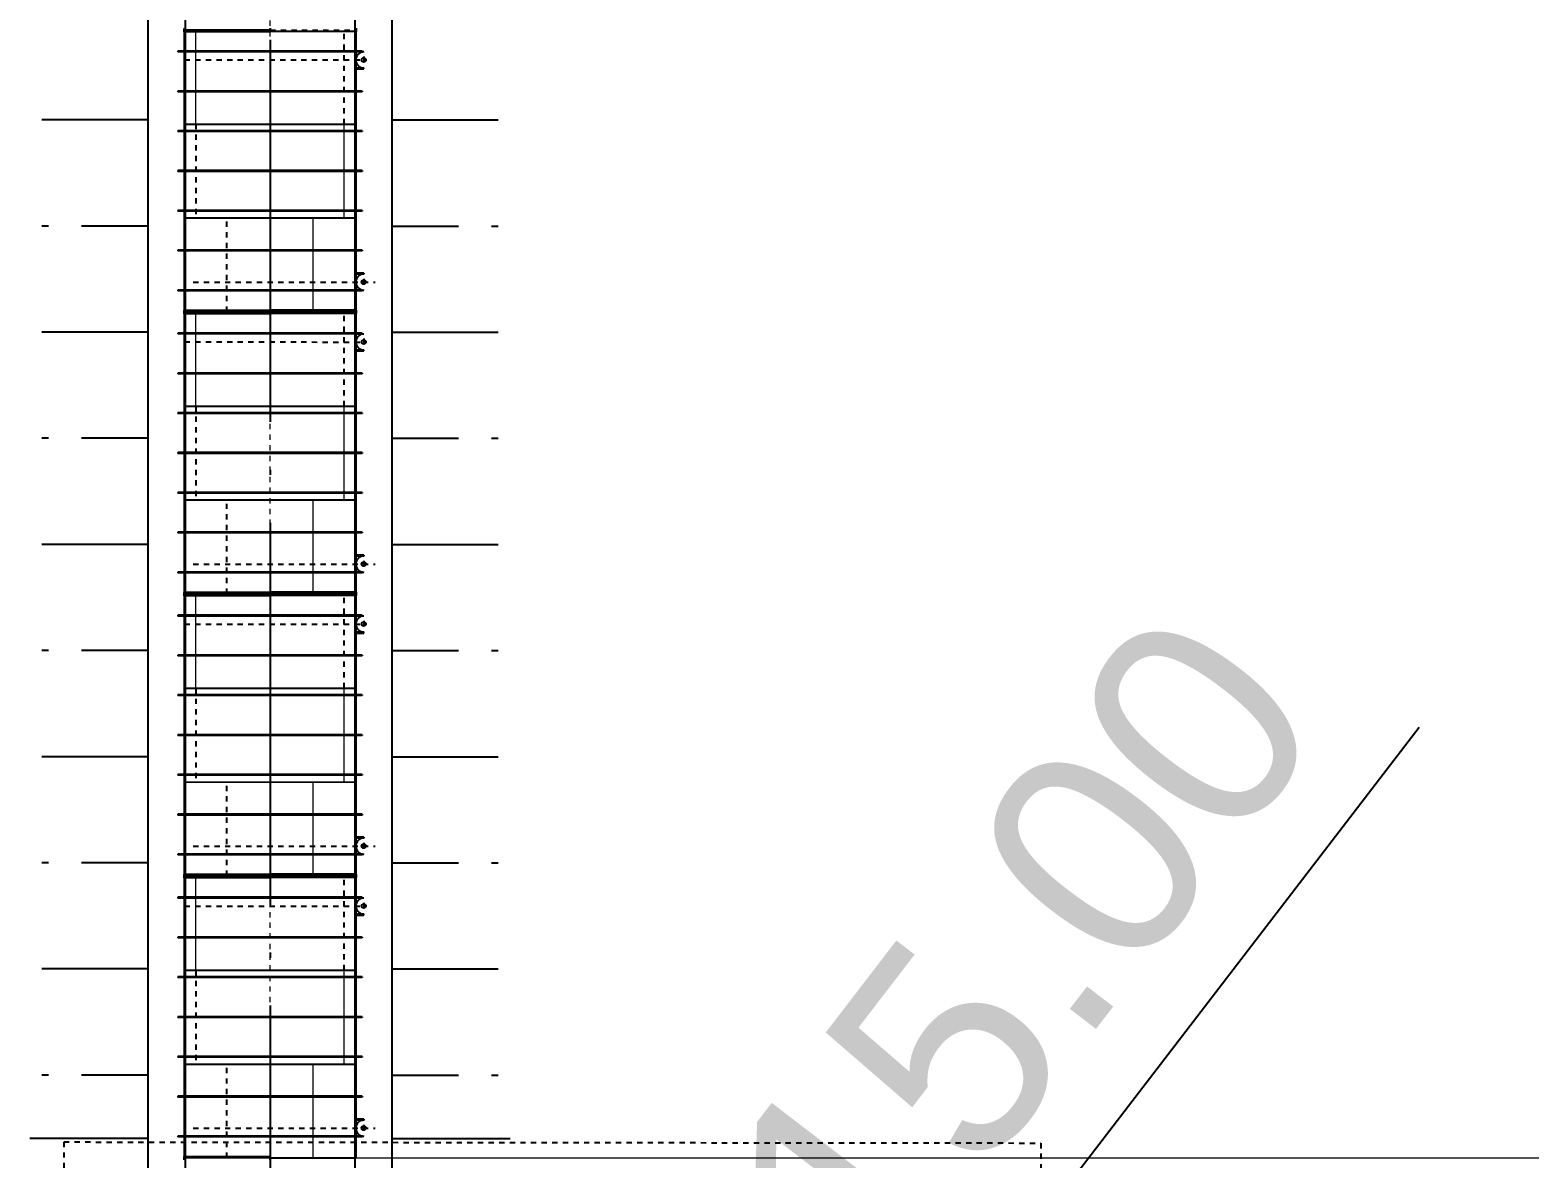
# Model space of a CAD drawing. Header units: inches. Extents: x 444671 to 463716, y 1783086 to 1794968.
# Drawn here: x 457396.29 to 457424.54, y 1787155.18 to 1787176.44 of the extents above; entities that cross this region are included whole.
import ezdxf

# ---------------------------------------------------------------- set-up
doc = ezdxf.new("R2010")
doc.units = ezdxf.units.IN
doc.header["$MEASUREMENT"] = 0
for name, pattern in [('ACAD_ISO04W100', [30, 24, -3, 0, -3]), ('CENTER', [2, 1.25, -0.25, 0.25, -0.25]), ('DASHED2', [9.525, 6.35, -3.175]), ('HIDDEN', [0.375, 0.25, -0.125])]:
    doc.linetypes.add(name, pattern=pattern)
for name, color, linetype in [('4', 4, 'Continuous'), ('Bao', 137, 'Continuous'), ('CONGTRINH', 2, 'Continuous'), ('CTTRINH', 4, 'Continuous'), ('Dong', 252, 'HIDDEN'), ('KHUAT', 8, 'DASHED2'), ('Tam', 1, 'CENTER'), ('Text', 3, 'Continuous'), ('Tim', 1, 'ACAD_ISO04W100')]:
    doc.layers.add(name, color=color, linetype=linetype)
doc.layers.add('manh', color=128, linetype='Continuous', lineweight=15)
doc.layers.add('Texdoi', color=40, linetype='Continuous', lineweight=15)
doc.styles.add('VNARIAL', font='')
doc.styles.get('VNARIAL').set_extended_font_data('.VnArial')
doc.linetypes.add('NEN_DA1', pattern='A,1.5,-0.15,["Y",Standard,S=0.2,R=0,X=-0.15,Y=-0.2],-0.005', length=1.655)
doc.dimstyles.new('1-1', dxfattribs={"dimtxt": 2, "dimasz": 2.5, "dimexe": 1, "dimexo": 0, "dimgap": 1, "dimtad": 1, "dimtoh": 1, "dimdec": 0, "dimzin": 0, "dimdsep": 46, "dimtxsty": 'Standard', "dimcen": 0.09, "dimclrd": 3, "dimclre": 3, "dimclrt": 4, "dimadec": 0, "dimazin": 0, "dimtfac": 1, "dimtdec": 0, "dimtmove": 0, "dimatfit": 0, "dimfxl": 0, "dimtolj": 1, "dimtzin": 0, "dimarcsym": 0})
doc.dimstyles.new('kt2000', dxfattribs={"dimscale": 0, "dimtxt": 4, "dimasz": 3, "dimexe": 2.5, "dimexo": 0, "dimgap": 1.3, "dimtad": 1, "dimzin": 0, "dimdsep": 46, "dimtxsty": 'VNARIAL', "dimblk1": 'OBLIQUE', "dimblk2": 'OBLIQUE', "dimsah": 1, "dimcen": 0.8, "dimdle": 2.5, "dimclrd": 256, "dimclre": 256, "dimclrt": 256, "dimaunit": 1, "dimadec": 1, "dimazin": 0, "dimtfac": 1, "dimtofl": 0, "dimtmove": 1, "dimatfit": 3, "dimfxl": 0, "dimtolj": 1, "dimtzin": 0, "dimarcsym": 0})

# ---------------------------------------------------------------- blocks, each defined once
blk = doc.blocks.new('*D102')
at = {"layer": 'Defpoints', "color": 0, "transparency": 16777216}
for p in [(457415.816, 1787154.623), (457406.684, 1787142.724)]:
    blk.add_point(p, dxfattribs=at)
at = {"layer": 'Text', "lineweight": -2, "transparency": 16777216}
blk.add_line((457422.473, 1787163.298), (457408.511, 1787145.104), dxfattribs=at)
at = {"layer": 'Text', "transparency": 16777216}
blk.add_solid([(457408.114, 1787145.408), (457408.907, 1787144.799), (457406.684, 1787142.724)], dxfattribs=at)
at = {"layer": 'Text', "transparency": 16777216, "insert": (457413.753, 1787157.426), "char_height": 4, "attachment_point": 5, "rotation": 52.4977, "style": 'VNARIAL'}
blk.add_mtext('\\A1;R15.00', dxfattribs=at)
blk = doc.blocks.new('_Oblique')
at = {"color": 0, "linetype": 'ByBlock', "lineweight": -2}
blk.add_line((-0.5, -0.5), (0.5, 0.5), dxfattribs=at)
blk = doc.blocks.new('*D145')
at = {"layer": 'Bao', "color": 3, "lineweight": -2, "ltscale": 0.2, "transparency": 16777216}
for p, q in [((-701616, 76404), (-667605, 76404)), ((-669272, 72238), (-669272, 53996)), ((-701620, 49829), (-667605, 49829))]:
    blk.add_line(p, q, dxfattribs=at)
at = {"layer": 'Bao', "color": 3, "ltscale": 0.2, "transparency": 16777216}
for points in [[(-669967, 72238), (-668578, 72238), (-669272, 76404)], [(-669967, 53996), (-668578, 53996), (-669272, 49829)]]:
    blk.add_solid(points, dxfattribs=at)
at = {"layer": 'Defpoints', "color": 0, "ltscale": 0.2, "transparency": 16777216}
for p in [(-701616, 76404), (-701620, 49829), (-669272, 49829)]:
    blk.add_point(p, dxfattribs=at)
at = {"layer": 'Bao', "color": 4, "ltscale": 0.2, "transparency": 16777216, "insert": (-673123, 63117), "char_height": 3333.33, "attachment_point": 5, "rotation": 90}
blk.add_mtext('\\A1;{\\f.VnArial|b0|i0|c0|p34;Ph/®o¹n 8}', dxfattribs=at)
blk = doc.blocks.new('A$C491C4D06')
at = {"layer": 'Bao'}
for p, q in [((-701625.9, 71113.2), (-701625.9, 71053.2)), ((-700001.9, 71053), (-701625.9, 71053.2)), ((-701615, 71084.2), (-701615.9, 65798.2)), ((-699997, 71084), (-701615, 71084.2)), ((-700001.9, 71113), (-700001.9, 71053)), ((-700001.9, 71084), (-699999.9, 71084)), ((-699997, 71120), (-699997, 71060)), ((-698373, 71059.7), (-699997, 71060)), ((-698383, 71059.7), (-698383.9, 65773.7)), ((-698373, 71119.7), (-698373, 71059.7)), ((-701735.5, 70686), (-701735.5, 70672)), ((-701735.1, 70686), (-701735.1, 70672)), ((-698233.1, 70671.7), (-698383.1, 70671.7)), ((-698383.1, 70371.7), (-698233.1, 70371.7)), ((-698383.1, 70351.7), (-698233.1, 70351.7)), ((-698233.1, 70351.7), (-698233.1, 70371.7)), ((-701735.5, 69936), (-701735.5, 69922)), ((-701735.2, 69936), (-701735.2, 69922)), ((-698263.5, 69935.7), (-698263.5, 69921.7)), ((-701617.3, 69314.2), (-698381.3, 69313.7)), ((-701735.3, 69186), (-701735.3, 69172)), ((-698263.5, 69185.7), (-698263.5, 69171.7)), ((-701735.5, 68436), (-701735.5, 68422)), ((-698263.6, 68435.7), (-698263.6, 68421.7)), ((-701735.6, 67686), (-701735.6, 67672)), ((-701617.6, 67544.2), (-698381.6, 67543.7)), ((-698263.6, 67685.7), (-698263.6, 67671.7)), ((-701735.7, 66936), (-701735.7, 66922)), ((-698263.7, 66935.7), (-698263.7, 66921.7)), ((-698233.8, 66505.7), (-698383.8, 66505.7)), ((-698233.8, 66485.7), (-698383.8, 66485.7)), ((-698233.8, 66505.7), (-698233.8, 66485.7)), ((-701735.8, 66186), (-701735.8, 66172)), ((-698383.8, 66185.7), (-698233.8, 66185.7)), ((-700001.9, 65798), (-701625.9, 65798.2)), ((-701625.9, 65798.2), (-701625.9, 65738.2)), ((-700001.9, 65738), (-701625.9, 65738.2)), ((-701615, 65769.2), (-701615.9, 60483.2)), ((-699997, 65769), (-701615, 65769.2)), ((-700001.9, 65798), (-700001.9, 65738)), ((-700001.9, 65774), (-698383.9, 65773.7)), ((-700001.9, 65769), (-699999.9, 65769)), ((-699997, 65774), (-699999, 65774)), ((-698373, 65804.7), (-699997, 65805)), ((-699997, 65805), (-699997, 65745)), ((-698373, 65744.7), (-699997, 65745)), ((-698383, 65744.7), (-698383.9, 60458.7)), ((-698373, 65804.7), (-698373, 65744.7)), ((-701735.5, 65371), (-701735.5, 65357)), ((-701735.1, 65371), (-701735.1, 65357)), ((-698233.1, 65356.7), (-698383.1, 65356.7)), ((-698383.1, 65056.7), (-698233.1, 65056.7)), ((-698383.1, 65036.7), (-698233.1, 65036.7)), ((-698233.1, 65036.7), (-698233.1, 65056.7)), ((-701735.5, 64621), (-701735.5, 64607)), ((-701735.2, 64621), (-701735.2, 64607)), ((-698263.5, 64620.7), (-698263.5, 64606.7)), ((-701735.3, 63871), (-701735.3, 63857)), ((-701617.3, 63999.2), (-698381.3, 63998.7)), ((-698263.5, 63870.7), (-698263.5, 63856.7)), ((-701735.5, 63121), (-701735.5, 63107)), ((-698263.6, 63120.7), (-698263.6, 63106.7)), ((-701735.6, 62371), (-701735.6, 62357)), ((-701617.6, 62229.2), (-698381.6, 62228.7)), ((-698263.6, 62370.7), (-698263.6, 62356.7)), ((-701735.7, 61621), (-701735.7, 61607)), ((-698263.7, 61620.7), (-698263.7, 61606.7)), ((-698233.8, 61190.7), (-698383.8, 61190.7)), ((-698233.8, 61170.7), (-698383.8, 61170.7)), ((-698233.8, 61190.7), (-698233.8, 61170.7)), ((-701735.8, 60871), (-701735.8, 60857)), ((-698383.8, 60870.7), (-698233.8, 60870.7)), ((-700001.9, 60483), (-701625.9, 60483.2)), ((-701625.9, 60483.2), (-701625.9, 60423.2)), ((-700001.9, 60483), (-700001.9, 60423)), ((-700001.9, 60459), (-698383.9, 60458.7)), ((-699997, 60459), (-699999, 60459)), ((-698373, 60489.7), (-699997, 60490)), ((-699997, 60490), (-699997, 60430)), ((-698373, 60489.7), (-698373, 60429.7)), ((-700001.9, 60423), (-701625.9, 60423.2)), ((-701615, 60454.2), (-701615.9, 55168.2)), ((-699997, 60454), (-701615, 60454.2)), ((-700001.9, 60454), (-699999.9, 60454)), ((-698373, 60429.7), (-699997, 60430)), ((-698383, 60429.7), (-698383.9, 55143.7)), ((-701735.5, 60056), (-701735.5, 60042)), ((-701735.1, 60056), (-701735.1, 60042)), ((-698233.1, 60041.7), (-698383.1, 60041.7)), ((-698383.1, 59741.7), (-698233.1, 59741.7)), ((-698383.1, 59721.7), (-698233.1, 59721.7)), ((-698233.1, 59721.7), (-698233.1, 59741.7)), ((-701735.5, 59306), (-701735.5, 59292)), ((-701735.2, 59306), (-701735.2, 59292)), ((-698263.5, 59305.7), (-698263.5, 59291.7)), ((-701735.3, 58556), (-701735.3, 58542)), ((-701617.3, 58684.2), (-698381.3, 58683.7)), ((-698263.5, 58555.7), (-698263.5, 58541.7)), ((-701735.5, 57806), (-701735.5, 57792)), ((-698263.6, 57805.7), (-698263.6, 57791.7)), ((-701735.6, 57056), (-701735.6, 57042)), ((-701617.6, 56914.2), (-698381.6, 56913.7)), ((-698263.6, 57055.7), (-698263.6, 57041.7)), ((-701735.7, 56306), (-701735.7, 56292)), ((-698263.7, 56305.7), (-698263.7, 56291.7)), ((-698233.8, 55875.7), (-698383.8, 55875.7)), ((-698233.8, 55855.7), (-698383.8, 55855.7)), ((-698233.8, 55875.7), (-698233.8, 55855.7)), ((-701735.8, 55556), (-701735.8, 55542)), ((-698383.8, 55555.7), (-698233.8, 55555.7)), ((-700001.9, 55168), (-701625.9, 55168.2)), ((-701625.9, 55168.2), (-701625.9, 55108.2)), ((-700001.9, 55108), (-701625.9, 55108.2)), ((-701615, 55139.2), (-701615.9, 49853.2)), ((-699997, 55139), (-701615, 55139.2)), ((-700001.9, 55168), (-700001.9, 55108)), ((-700001.9, 55144), (-698383.9, 55143.7)), ((-700001.9, 55139), (-699999.9, 55139)), ((-699997, 55144), (-699999, 55144)), ((-698373, 55174.7), (-699997, 55175)), ((-699997, 55175), (-699997, 55115)), ((-698373, 55114.7), (-699997, 55115)), ((-698383, 55114.7), (-698383.9, 49828.7)), ((-698373, 55174.7), (-698373, 55114.7)), ((-701735.5, 54741), (-701735.5, 54727)), ((-701735.1, 54741), (-701735.1, 54727)), ((-698233.1, 54726.7), (-698383.1, 54726.7)), ((-698383.1, 54426.7), (-698233.1, 54426.7)), ((-698383.1, 54406.7), (-698233.1, 54406.7)), ((-698233.1, 54406.7), (-698233.1, 54426.7)), ((-701735.5, 53991), (-701735.5, 53977)), ((-701735.2, 53991), (-701735.2, 53977)), ((-698263.5, 53990.7), (-698263.5, 53976.7)), ((-701735.3, 53241), (-701735.3, 53227)), ((-701617.3, 53369.2), (-698381.3, 53368.7)), ((-698263.5, 53240.7), (-698263.5, 53226.7)), ((-701735.5, 52491), (-701735.5, 52477)), ((-698263.6, 52490.7), (-698263.6, 52476.7)), ((-701735.6, 51741), (-701735.6, 51727)), ((-698263.6, 51740.7), (-698263.6, 51726.7)), ((-701617.6, 51599.2), (-698381.6, 51598.7)), ((-701735.7, 50991), (-701735.7, 50977)), ((-698263.7, 50990.7), (-698263.7, 50976.7)), ((-698233.8, 50560.7), (-698383.8, 50560.7)), ((-698233.8, 50540.7), (-698383.8, 50540.7)), ((-698233.8, 50560.7), (-698233.8, 50540.7)), ((-701735.8, 50241), (-701735.8, 50227)), ((-698383.8, 50240.7), (-698233.8, 50240.7)), ((-700001.9, 49853), (-701625.9, 49853.2)), ((-701625.9, 49853.2), (-701625.9, 49793.2)), ((-700001.9, 49853), (-700001.9, 49793)), ((-700001.9, 49829), (-698383.9, 49828.7))]:
    blk.add_line(p, q, dxfattribs=at)
at = {"layer": 'Bao', "ltscale": 0.2}
for p, q in [((-698383, 71083.7), (-698383, 71059.7)), ((-698263.1, 70685.7), (-701735.5, 70686)), ((-698263.5, 70671.7), (-701735.5, 70672)), ((-698263.4, 70685.7), (-698263.4, 70671.8)), ((-698263.2, 69935.7), (-701735.5, 69936)), ((-698263.2, 69921.7), (-701735.5, 69922)), ((-698263.3, 69185.7), (-701735.3, 69186)), ((-698263.3, 69171.7), (-701735.3, 69172)), ((-698261.7, 68435.7), (-701735.5, 68436)), ((-698261.7, 68421.7), (-701735.5, 68422)), ((-698263.6, 67685.7), (-701735.6, 67686)), ((-698263.6, 67671.7), (-701735.6, 67672)), ((-698263.7, 66935.7), (-701735.7, 66936)), ((-698263.7, 66921.7), (-701735.7, 66922)), ((-698263.8, 66185.7), (-701735.8, 66186)), ((-698261.8, 66171.7), (-701735.8, 66172)), ((-698261.9, 66185.7), (-698262, 66171.7)), ((-698383, 65768.7), (-698383, 65744.7)), ((-698263.1, 65370.7), (-701735.5, 65371)), ((-698263.5, 65356.7), (-701735.5, 65357)), ((-698263.4, 65370.7), (-698263.4, 65356.8)), ((-698263.2, 64620.7), (-701735.5, 64621)), ((-698263.2, 64606.7), (-701735.5, 64607)), ((-698263.3, 63870.7), (-701735.3, 63871)), ((-698263.3, 63856.7), (-701735.3, 63857)), ((-698261.7, 63120.7), (-701735.5, 63121)), ((-698261.7, 63106.7), (-701735.5, 63107)), ((-698263.6, 62370.7), (-701735.6, 62371)), ((-698263.6, 62356.7), (-701735.6, 62357)), ((-698263.7, 61620.7), (-701735.7, 61621)), ((-698263.7, 61606.7), (-701735.7, 61607)), ((-698263.8, 60870.7), (-701735.8, 60871)), ((-698261.8, 60856.7), (-701735.8, 60857)), ((-698261.9, 60870.7), (-698262, 60856.7)), ((-698383, 60453.7), (-698383, 60429.7)), ((-698263.1, 60055.7), (-701735.5, 60056)), ((-698263.5, 60041.7), (-701735.5, 60042)), ((-698263.4, 60055.7), (-698263.4, 60041.8)), ((-698263.2, 59305.7), (-701735.5, 59306)), ((-698263.2, 59291.7), (-701735.5, 59292)), ((-698263.3, 58555.7), (-701735.3, 58556)), ((-698263.3, 58541.7), (-701735.3, 58542)), ((-698261.7, 57805.7), (-701735.5, 57806)), ((-698261.7, 57791.7), (-701735.5, 57792)), ((-698263.6, 57055.7), (-701735.6, 57056)), ((-698263.6, 57041.7), (-701735.6, 57042)), ((-698263.7, 56305.7), (-701735.7, 56306)), ((-698263.7, 56291.7), (-701735.7, 56292)), ((-698263.8, 55555.7), (-701735.8, 55556)), ((-698261.8, 55541.7), (-701735.8, 55542)), ((-698261.9, 55555.7), (-698262, 55541.7)), ((-698383, 55138.7), (-698383, 55114.7)), ((-698263.1, 54740.7), (-701735.5, 54741)), ((-698263.5, 54726.7), (-701735.5, 54727)), ((-698263.4, 54740.7), (-698263.4, 54726.8)), ((-698263.2, 53990.7), (-701735.5, 53991)), ((-698263.2, 53976.7), (-701735.5, 53977)), ((-698263.3, 53240.7), (-701735.3, 53241)), ((-698263.3, 53226.7), (-701735.3, 53227)), ((-698261.7, 52490.7), (-701735.5, 52491)), ((-698261.7, 52476.7), (-701735.5, 52477)), ((-698263.6, 51740.7), (-701735.6, 51741)), ((-698263.6, 51726.7), (-701735.6, 51727)), ((-698263.7, 50990.7), (-701735.7, 50991)), ((-698263.7, 50976.7), (-701735.7, 50977)), ((-698263.8, 50240.7), (-701735.8, 50241)), ((-698261.8, 50226.7), (-701735.8, 50227)), ((-698261.9, 50240.7), (-698262, 50226.7)), ((-685474.9, 50110), (-685474.9, 50110))]:
    blk.add_line(p, q, dxfattribs=at)
at = {"layer": 'Bao'}
for centre in [(-698233.1, 70521.7), (-698233.8, 66335.7), (-698233.1, 65206.7), (-698233.8, 61020.7), (-698233.1, 59891.7), (-698233.8, 55705.7), (-698233.1, 54576.7), (-698233.8, 50390.7)]:
    blk.add_circle(centre, 40, dxfattribs=at)
for centre in [(-698233.1, 70521.7), (-698233.8, 66335.7), (-698233.1, 65206.7), (-698233.8, 61020.7), (-698233.1, 59891.7), (-698233.8, 55705.7), (-698233.1, 54576.7), (-698233.8, 50390.7)]:
    blk.add_arc(centre, 150, 269.99556, 89.99556, dxfattribs=at)
at = {"layer": 'KHUAT', "ltscale": 5}
for p, q in [((-701599, 71084.2), (-701599.9, 65774.2)), ((-699997, 71084), (-698383, 71083.7)), ((-698599.8, 69313.8), (-698599.5, 71083.8)), ((-698399, 71083.7), (-698399.9, 65773.7)), ((-701398.8, 69314.2), (-701399.1, 67544.2)), ((-700815.9, 65774.1), (-700815.6, 67544.1)), ((-701615.9, 65798.2), (-701615.9, 65774.2)), ((-700001.9, 65774), (-701615.9, 65774.2)), ((-701599, 65769.2), (-701599.9, 60459.2)), ((-699997, 65769), (-698383, 65768.7)), ((-698599.8, 63998.8), (-698599.5, 65768.8)), ((-698399, 65768.7), (-698399.9, 60458.7)), ((-701398.8, 63999.2), (-701399.1, 62229.2)), ((-700815.9, 60459.1), (-700815.6, 62229.1)), ((-701615.9, 60483.2), (-701615.9, 60459.2)), ((-700001.9, 60459), (-701615.9, 60459.2)), ((-701599, 60454.2), (-701599.9, 55144.2)), ((-699997, 60454), (-698383, 60453.7)), ((-698599.8, 58683.8), (-698599.5, 60453.8)), ((-698399, 60453.7), (-698399.9, 55143.7)), ((-701398.8, 58684.2), (-701399.1, 56914.2)), ((-700815.9, 55144.1), (-700815.6, 56914.1)), ((-701615.9, 55168.2), (-701615.9, 55144.2)), ((-700001.9, 55144), (-701615.9, 55144.2)), ((-701599, 55139.2), (-701599.9, 49829.2)), ((-699997, 55139), (-698383, 55138.7)), ((-698599.8, 53368.8), (-698599.5, 55138.8)), ((-698399, 55138.7), (-698399.9, 49828.7)), ((-701398.8, 53369.2), (-701399.1, 51599.2)), ((-700815.9, 49829.1), (-700815.6, 51599.1)), ((-701615.9, 49853.2), (-701615.9, 49829.2)), ((-700001.9, 49829), (-701615.9, 49829.2))]:
    blk.add_line(p, q, dxfattribs=at)
at = {"layer": 'KHUAT', "ltscale": 0.2}
for p, q in [((-703881.9, 30434.6), (-703881.9, 50130)), ((-703881.9, 50130), (-685474.9, 50110)), ((-685474.9, 50110), (-685474.9, 30434.6))]:
    blk.add_line(p, q, dxfattribs=at)
at = {"layer": 'manh', "color": 1, "linetype": 'CENTER', "ltscale": 0.05}
blk.add_line((-699999.9, 48563), (-699999.9, 158268), dxfattribs=at)
at = {"layer": 'manh'}
for p, q in [((-701398.8, 69314.2), (-701398.5, 71084.2)), ((-698600.1, 67543.8), (-698599.8, 69313.8)), ((-699183.9, 65773.9), (-699183.6, 67543.9)), ((-701398.8, 63999.2), (-701398.5, 65769.2)), ((-698600.1, 62228.8), (-698599.8, 63998.8)), ((-699183.9, 60458.9), (-699183.6, 62228.9)), ((-701398.8, 58684.2), (-701398.5, 60454.2)), ((-698600.1, 56913.8), (-698599.8, 58683.8)), ((-699183.9, 55143.9), (-699183.6, 56913.9)), ((-701398.8, 53369.2), (-701398.5, 55139.2)), ((-698600.1, 51598.8), (-698599.8, 53368.8)), ((-699183.9, 49828.9), (-699183.6, 51598.9))]:
    blk.add_line(p, q, dxfattribs=at)
at = {"layer": 'Tam', "ltscale": 3}
for p, q in [((-701609.5, 70521.4), (-698178.5, 70521.1)), ((-701447.8, 66336), (-698016.7, 66335.7)), ((-701609.5, 65206.4), (-698178.5, 65206.1)), ((-701447.8, 61021), (-698016.7, 61020.7)), ((-701609.5, 59891.4), (-698178.5, 59891.1)), ((-701447.8, 55706), (-698016.7, 55705.7)), ((-701609.5, 54576.4), (-698178.5, 54576.1)), ((-701447.8, 50391), (-698016.7, 50390.7))]:
    blk.add_line(p, q, dxfattribs=at)
at = {"layer": 'Tam'}
for p, q in [((-698233.1, 70584.3), (-698233.1, 70459.2)), ((-698233.4, 66398.3), (-698233.4, 66273.2)), ((-698233.1, 65269.3), (-698233.1, 65144.2)), ((-698233.4, 61083.3), (-698233.4, 60958.2)), ((-698233.1, 59954.3), (-698233.1, 59829.2)), ((-698233.4, 55768.3), (-698233.4, 55643.2)), ((-698233.1, 54639.3), (-698233.1, 54514.2)), ((-698233.4, 50453.3), (-698233.4, 50328.2))]:
    blk.add_line(p, q, dxfattribs=at)
at = {"layer": 'Bao', "ltscale": 0.2}
dim = blk.add_linear_dim(base=(-669272.1, 49829.2), p1=(-701615.9, 76404.2), p2=(-701620, 49829.2), angle=90, text='{\\f.VnArial|b0|i0|c0|p34;Ph/®o¹n 8}', dimstyle='1-1', override={"dimscale": 1666.666684, "dimlfac": -1}, dxfattribs=at)
dim.commit()
dim.dimension.update_dxf_attribs({"geometry": '*D145', "text_midpoint": (-673122.7, 63116.7)})

msp = doc.modelspace()

# ---------------------------------------------------------------- linework, layer by layer
at = {"layer": '4', "linetype": 'NEN_DA1', "ltscale": 10}
msp.add_line((457403.1161, 1787154.2235), (457403.1161, 1787274.8176), dxfattribs=at)
at = {"layer": '4', "linetype": 'NEN_DA1', "ltscale": 8}
msp.add_lwpolyline([(457398.5161, 1787262.3681), (457398.5161, 1787138.1253), (458100.9174, 1787103.0053)], dxfattribs=at)
at = {"layer": 'CONGTRINH', "ltscale": 10}
for p, q in [((457399.2161, 1787262.3697), (457399.2161, 1787154.6235)), ((457402.4161, 1787262.3697), (457402.4161, 1787154.5704))]:
    msp.add_line(p, q, dxfattribs=at)
at = {"layer": 'CONGTRINH', "color": 7, "linetype": 'Continuous', "ltscale": 1.6}
for points in [[(457398.5161, 1787155.5522), (457396.2926, 1787155.5479)], [(457403.1161, 1787155.5522), (457405.3395, 1787155.5479)]]:
    msp.add_lwpolyline(points, dxfattribs=at)
at = {"layer": 'CTTRINH', "color": 4, "linetype": 'ByBlock'}
for p, q in [((457398.5161, 1787174.746), (457396.5161, 1787174.746)), ((457403.1161, 1787174.746), (457405.1161, 1787174.746)), ((457398.5161, 1787170.746), (457396.5161, 1787170.746)), ((457403.1161, 1787170.746), (457405.1161, 1787170.746)), ((457398.5161, 1787166.746), (457396.5161, 1787166.746)), ((457403.1161, 1787166.746), (457405.1161, 1787166.746)), ((457398.5161, 1787162.746), (457396.5161, 1787162.746)), ((457403.1161, 1787162.746), (457405.1161, 1787162.746)), ((457398.5161, 1787158.746), (457396.5161, 1787158.746)), ((457403.1161, 1787158.746), (457405.1161, 1787158.746))]:
    msp.add_line(p, q, dxfattribs=at)
at = {"layer": 'Dong', "color": 3, "ltscale": 5}
for p, q in [((457398.5161, 1787172.746), (457396.5161, 1787172.746)), ((457403.1161, 1787172.746), (457405.1161, 1787172.746)), ((457398.5161, 1787168.746), (457396.5161, 1787168.746)), ((457403.1161, 1787168.746), (457405.1161, 1787168.746)), ((457398.5161, 1787164.746), (457396.5161, 1787164.746)), ((457403.1161, 1787164.746), (457405.1161, 1787164.746)), ((457398.5161, 1787160.746), (457396.5161, 1787160.746)), ((457403.1161, 1787160.746), (457405.1161, 1787160.746)), ((457398.5161, 1787156.746), (457396.5161, 1787156.746)), ((457403.1161, 1787156.746), (457405.1161, 1787156.746))]:
    msp.add_line(p, q, dxfattribs=at)
at = {"layer": 'Tim', "ltscale": 0.3}
msp.add_line((457400.8161, 1787276.3548), (457400.8161, 1787140.3548), dxfattribs=at)

# ---------------------------------------------------------------- block references
at = {"layer": 'Texdoi', "xscale": 0.0009999999892897904, "yscale": 0.0009999999310821295, "zscale": 0.001}
msp.add_blockref('A$C491C4D06', (458100.8161, 1787105.3548), dxfattribs=at)

# ---------------------------------------------------------------- dimensions: what is measured, and where the dimension line sits
at = {"layer": 'Text', "color": 3}
dim = msp.add_radius_dim(center=(457415.8161, 1787154.6235), mpoint=(457406.6842, 1787142.7236), dimstyle='kt2000', override={"dimscale": 1, "dimarcsym": 1}, dxfattribs=at)
dim.commit()
dim.dimension.update_dxf_attribs({"geometry": '*D102', "text_midpoint": (457416.4048, 1787155.3907), "dimtype": 164})

doc.saveas('drawing.dxf')
